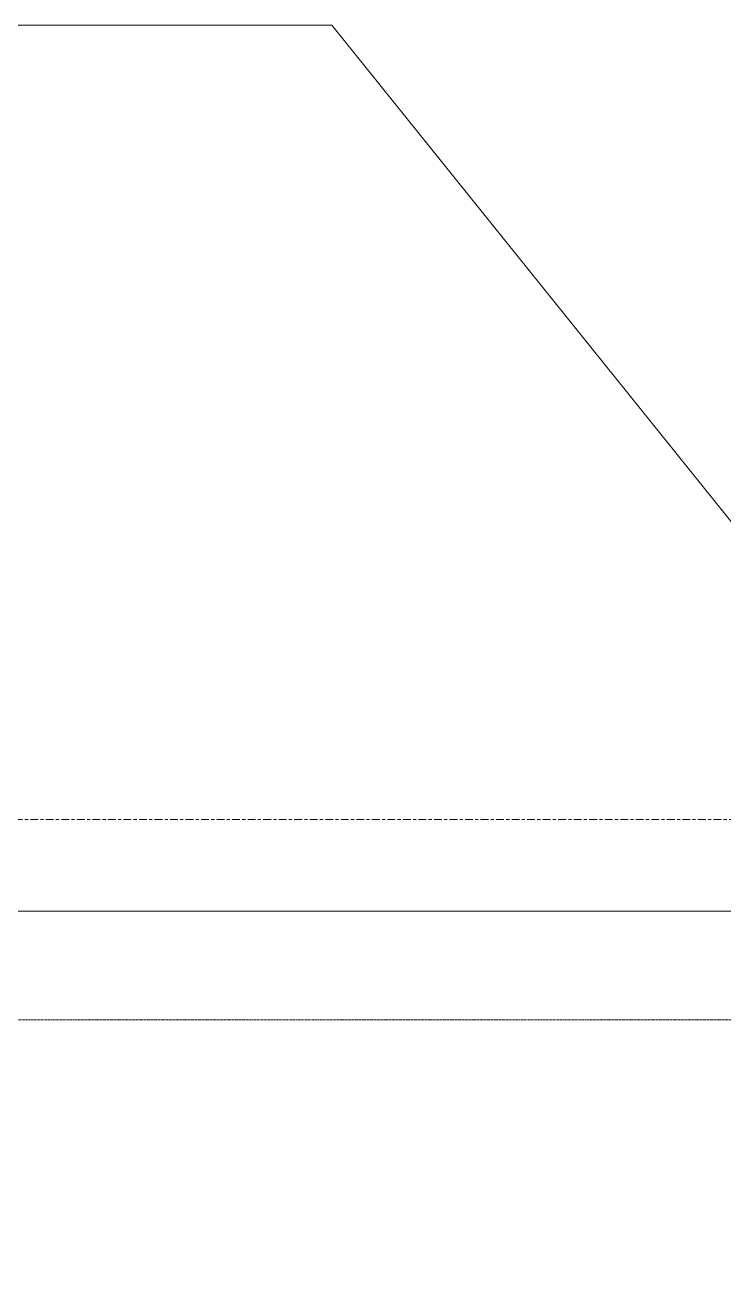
# Model space of a CAD drawing. Header units: millimetres. Extents: x 652554 to 1678317, y -308114 to 170803.
# Drawn here: x 731967 to 733397, y 158300 to 160861 of the extents above; entities that cross this region are included whole.
import ezdxf

# ---------------------------------------------------------------- set-up
doc = ezdxf.new("R2010")
doc.units = ezdxf.units.MM
doc.linetypes.add('Centre', pattern=[31.75, 6.35, -4.7625, 15.875, -4.7625])
doc.linetypes.add('DPA_Hidden 50', pattern=[3, 2, -1])
for name, color, linetype, lineweight in [('A-ANNO-SYMB', 3, 'Continuous', 9), ('A-DETL', 1, 'Continuous', 70), ('A-FLOR-LEVL', 3, 'Continuous', 9), ('G-ANNO-TEXT', 3, 'Continuous', 9)]:
    doc.layers.add(name, color=color, linetype=linetype, lineweight=lineweight)

msp = doc.modelspace()

# ---------------------------------------------------------------- linework, layer by layer
at = {"layer": 'A-ANNO-SYMB', "lineweight": 18}
msp.add_line((736751.7848, 159048.5191), (729353.4021, 159048.5191), dxfattribs=at)
at = {"layer": 'A-DETL', "color": 9, "linetype": 'DPA_Hidden 50', "lineweight": 9}
msp.add_line((734041.5932, 158825.8185), (731441.5932, 158825.8185), dxfattribs=at)
at = {"layer": 'A-FLOR-LEVL', "linetype": 'Centre'}
msp.add_line((725077.5054, 159235.4952), (765396.9021, 159235.4952), dxfattribs=at)
at = {"layer": 'G-ANNO-TEXT', "color": 10}
for p, q in [((732594.6312, 160861.0493), (728950.4502, 160861.0493)), ((735288.285, 157508.5525), (732594.6312, 160861.0493))]:
    msp.add_line(p, q, dxfattribs=at)

doc.saveas('drawing.dxf')
